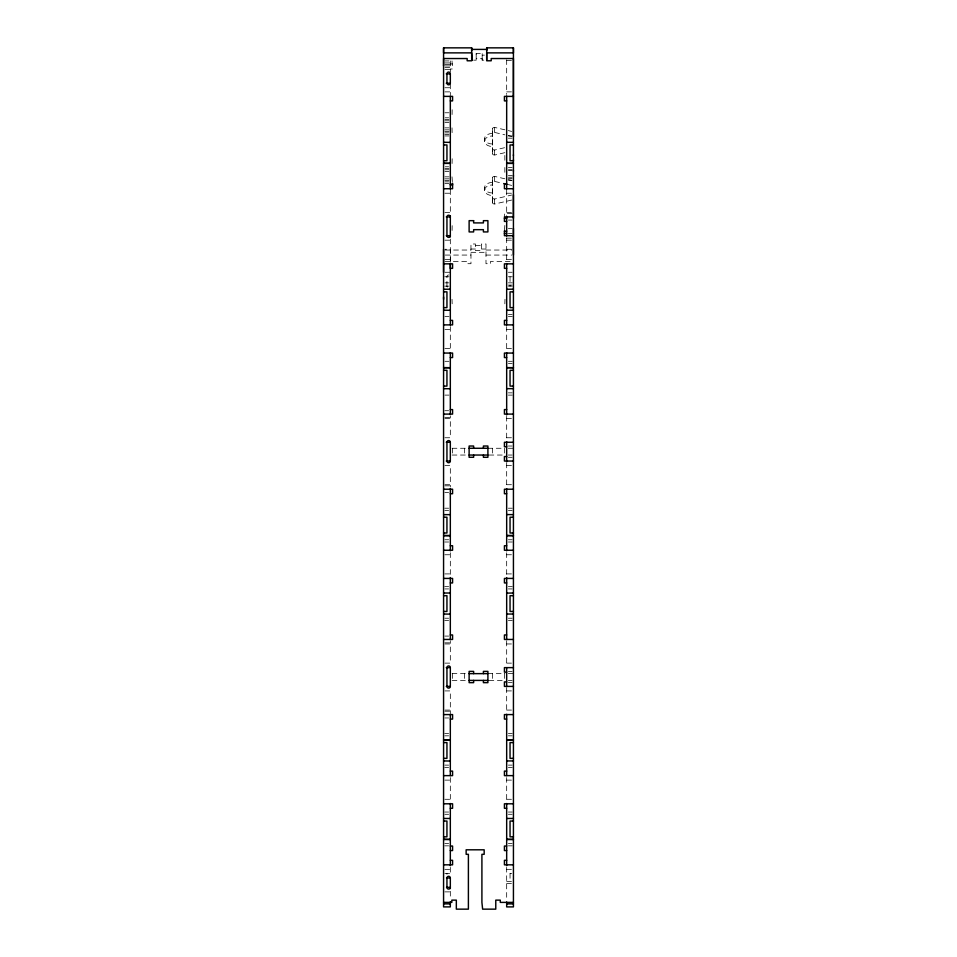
<?xml version="1.0" encoding="UTF-8"?>
<svg xmlns="http://www.w3.org/2000/svg" width="957" height="957" viewBox="0 0 957 957"><rect width="100%" height="100%" fill="white"/><g stroke="black" fill="none" stroke-linecap="round" stroke-linejoin="round"><path stroke-width="0.72" stroke-dasharray="4.79 3.59" d="M450.328 262.206L450.328 249.275L444.921 249.275M473.643 60.159L476.179 60.159L476.179 58.652L482.184 58.652L482.184 60.159L484.445 60.159M482.184 60.159L482.184 53.628L476.179 53.628L476.179 55.135L473.643 55.135M482.184 53.628L482.184 55.135L484.445 55.135M511.648 200.061L494.649 204.044A2.249 1.507 0 0 1 492.4 202.537L492.4 201.903M504.853 152.665L494.649 155.058A2.249 1.507 0 0 1 492.4 153.551L492.4 152.917M492.436 128.645L492.4 133.944A2.249 1.507 0 0 1 494.649 132.437L504.853 134.829M492.436 177.631L492.4 182.931A2.249 1.507 0 0 1 494.649 181.423L502.581 183.277M492.4 148.526A2.249 1.507 0 0 0 494.649 150.034L504.853 147.641M492.4 197.513A2.249 1.507 0 0 0 494.649 199.02L511.648 195.037M510.045 873.49L511.744 873.466M506.672 60.566L512.162 60.566M444.921 60.937L448.977 60.937M452.015 60.937L452.577 68.976L450.328 68.976M444.921 62.947L450.328 62.947M450.328 63.952L452.577 63.952M444.921 64.621L450.328 64.621M445.256 65.961L452.577 65.961M444.921 67.636L450.328 67.636M444.921 69.335L450.328 69.335M444.921 87.745L450.328 87.745M444.921 91.872L450.328 91.872M506.672 91.872L512.162 91.872M452.159 109.756L452.015 117.795M444.921 112.77L448.977 112.77M445.256 117.795L448.642 117.795M444.921 119.469L448.977 119.469M444.921 120.809L448.977 120.809M444.921 122.484L448.977 122.484M444.921 127.855L448.977 127.855M452.015 127.855L452.159 135.894M444.921 129.865L448.977 129.865M444.921 131.54L448.977 131.54M445.256 132.879L448.642 132.879M444.921 134.554L448.977 134.554M444.921 135.942L448.977 135.942M508.358 135.942L512.306 135.942M508.358 138.191L512.162 138.191M504.841 155.453L504.841 163.491M452.159 158.742L452.015 166.781M445.256 166.781L448.642 166.781M504.841 167.511L504.841 175.55M508.358 167.487L512.162 167.487M444.921 168.456L448.977 168.456M444.921 169.796L448.977 169.736M508.358 169.736L512.306 169.736M508.358 170.525L512.162 170.525M444.921 171.47L448.977 171.47M508.358 175.55L512.162 175.55M444.921 176.842L448.977 176.842M452.015 176.842L452.577 184.88M508.358 177.224L512.162 177.224M508.358 178.576L512.162 178.576M444.921 178.851L448.977 178.851M508.358 180.251L512.162 180.251M444.921 180.526L448.977 180.526M445.256 181.866L448.642 181.866M444.921 183.541L448.977 183.541M444.921 193.23L450.328 193.23M506.672 193.23L512.162 193.23M444.921 212.394L450.328 212.394M506.672 212.394L512.162 212.394M512.162 213.375L504.423 213.375L504.423 218.399M508.358 220.074L512.162 220.074M504.841 225.433L504.423 230.96M452.159 225.661L452.015 233.699M508.358 228.448L512.162 228.448M508.358 233.472L512.162 233.472M506.672 238.161L512.162 238.161M444.921 240.183L450.328 240.183M506.672 240.183L512.162 240.183M475.473 245.506L481.479 245.506M470.964 249.023L475.473 249.023M481.479 249.023L485.989 249.023M506.672 249.275L512.162 249.275M445.28 250.04L470.964 250.04M485.989 250.04L511.72 250.04M470.964 252.325L485.989 252.325M445.28 255.064L470.964 255.064M485.989 255.064L511.72 255.064M444.921 259.347L450.328 259.347M506.672 259.347L512.162 259.347M444.993 261.452L466.454 261.452L466.454 263.701L470.964 263.701L470.964 243.999L475.473 243.999L475.473 250.531L481.479 250.531L481.479 243.999L485.989 243.999L485.989 263.701L490.498 263.701L490.498 261.452L511.995 261.452M444.921 272.267L450.328 272.267M508.358 272.267L512.162 272.267M444.694 276.764L448.977 276.764M508.358 276.764L512.306 276.764M444.921 282.841L448.977 282.841M508.358 282.841L512.306 282.841M508.358 285.09L512.162 285.09M444.694 286.155L448.977 286.155M508.358 286.155L512.306 286.155M452.015 299.302L452.159 303.812M504.985 299.302L504.841 303.812M508.358 314.386L512.162 314.386M444.921 316.635L448.977 316.635M508.358 316.635L512.306 316.635M444.921 329.399L450.328 329.399M506.672 329.399L512.162 329.399M444.921 348.551L450.328 348.551M506.672 348.551L512.162 348.551M444.921 361.303L448.977 361.303M508.358 361.303L512.306 361.303M508.358 363.552L512.162 363.552M508.358 392.86L512.162 392.86M444.921 395.109L448.977 395.109M508.358 395.109L512.306 395.109M444.838 410.709L448.642 410.709M444.838 417.479L450.328 417.479M444.921 418.604L450.328 418.604M506.672 418.604L512.162 418.604M444.921 437.756L450.328 437.756L450.328 416.223M506.672 437.756L512.162 437.756M508.358 446.022L512.162 446.022M452.111 448.271L469.109 448.271M487.891 448.271L502.21 448.271M508.275 448.271L513.431 448.271M452.111 455.042L467.985 455.042M489.015 455.042L502.21 455.042M508.275 455.042L512.162 455.042M508.358 457.29L512.162 457.29M444.921 465.557L450.328 465.557L450.328 486.957M506.672 465.557L512.162 465.557M444.921 484.709L450.328 484.709M506.672 484.709L512.162 484.709M444.838 485.833L450.328 485.833M444.838 492.592L448.642 492.592M444.694 508.203L448.642 508.203M508.358 508.203L512.306 508.203M444.838 510.452L448.642 510.452M508.358 510.452L512.162 510.452M444.838 539.76L448.642 539.76M508.358 539.76L512.162 539.76M444.694 542.009L448.642 542.009M508.358 542.009L512.306 542.009M444.838 554.761L450.328 554.761M506.672 554.761L512.162 554.761M444.838 573.913L450.328 573.913M506.672 573.913L512.162 573.913M444.694 586.665L448.642 586.665M508.358 586.665L512.306 586.665M444.838 588.926L448.642 588.926M508.358 588.926L512.162 588.926M444.838 618.222L448.642 618.222M508.358 618.222L512.162 618.222M444.694 620.471L448.642 620.471M508.358 620.471L512.306 620.471M444.838 636.082L448.642 636.082M444.838 642.841L450.328 642.841M444.921 643.965L450.328 643.965M506.672 643.965L512.162 643.965M444.921 663.129L450.328 663.129L450.328 641.31M506.672 663.129L512.162 663.129M508.358 671.383L512.162 671.383M452.111 673.644L469.109 673.644M487.891 673.644L504.889 673.644M508.275 673.644L513.431 673.644M452.111 680.403L467.985 680.403M489.015 680.403L504.889 680.403M508.275 680.403L512.162 680.403M508.358 682.652L512.162 682.652M444.921 690.918L450.328 690.918L450.328 713.455M506.672 690.918L512.162 690.918M444.921 710.082L450.328 710.082M506.672 710.082L512.162 710.082M444.838 711.207L450.328 711.207M444.838 717.965L448.642 717.965M444.694 733.564L448.642 733.564M508.358 733.564L512.306 733.564M444.838 735.825L448.642 735.825M508.358 735.825L512.162 735.825M444.838 765.122L448.642 765.122M508.358 765.122L512.162 765.122M444.694 767.37L448.642 767.37M508.358 767.37L512.306 767.37M444.838 780.122L450.328 780.122M506.672 780.122L512.162 780.122M444.838 799.286L450.328 799.286M506.672 799.286L512.162 799.286M444.694 812.038L448.642 812.038M508.358 812.038L512.306 812.038M444.838 814.287L448.642 814.287M508.358 814.287L512.162 814.287M444.838 843.584L448.642 843.584M508.358 843.584L512.162 843.584M444.694 845.844L448.642 845.844M508.358 845.844L512.306 845.844M444.838 869.339L450.328 869.339M506.672 869.339L512.162 869.339M444.838 873.466L450.328 873.466M506.672 881.349L512.306 881.349M506.672 883.61L512.162 883.61M444.838 891.876L450.328 891.876M492.4 153.551L492.4 128.92A2.249 1.507 0 0 1 494.649 127.413L504.853 129.805M508.251 130.595L511.648 131.396M508.251 135.619L511.648 136.42M492.4 202.537L492.4 177.906A2.249 1.507 0 0 1 494.649 176.399L504.853 178.792M508.251 179.581L511.648 180.383M508.251 184.605L511.648 185.407M492.4 150.405L492.436 151.314L492.4 132.054M492.4 199.391L492.436 200.3L492.4 181.04M510.045 276.764L510.045 286.155M510.045 873.478L510.045 881.349M506.672 59.789L506.672 94.408M506.672 190.072L506.672 215.469M506.672 237.934L506.672 262.206M506.672 326.576L506.672 351.65M506.672 416.343L506.672 440.292M506.672 463.021L506.672 486.957M506.672 552.787L506.672 575.324M506.672 641.154L506.672 666.228M506.672 687.82L506.672 712.893M506.672 777.586L506.672 801.535M506.672 867.365L506.672 900.609M504.423 448.271L504.423 455.042M504.423 673.644L504.423 680.403M494.649 127.413L494.649 132.437M494.649 150.034L494.649 155.058M494.649 176.399L494.649 181.423M494.649 199.02L494.649 204.044M492.4 448.271L492.4 455.042M492.4 673.644L492.4 680.403M492.4 133.442A7.883 5.275 0 0 0 484.505 138.717L484.505 141.229A7.883 5.275 0 0 0 492.4 146.505M492.4 182.428A7.883 5.275 0 0 0 484.505 187.704L484.505 190.216A7.883 5.275 0 0 0 492.4 195.491M476.179 53.628L476.179 60.159M464.6 448.271L464.6 455.042M464.6 673.644L464.6 680.403M452.577 448.271L452.577 455.042M452.577 673.644L452.577 680.403M450.328 60.937L450.328 71.847M450.328 83.989L450.328 94.743M450.328 189.797L450.328 213.507M450.328 239.071L450.328 261.883M450.328 326.576L450.328 351.65M450.328 552.787L450.328 575.324M450.328 777.586L450.328 801.535M450.328 867.365L450.328 874.59M450.328 891.314L450.328 898.444M446.943 286.155L446.943 276.669A1.687 1.687 0 0 1 448.642 274.982M446.943 873.466L446.943 874.351M492.4 192.979A7.883 5.275 0 0 1 484.505 187.704M492.4 143.993A7.883 5.275 0 0 1 484.505 138.717M484.505 190.216A7.883 5.275 0 0 1 492.4 184.94M484.505 141.229A7.883 5.275 0 0 1 492.4 135.954M447.326 287.124A1.687 1.687 0 0 1 446.943 286.059"/><path stroke-width="1.44" d="M443.57 299.302L443.57 296.945M443.57 272.267L443.57 249.275M443.57 65.961L443.57 47.85L471.669 47.85L471.669 50.769M450.328 267.948L450.328 263.642L450.328 324.89M486.694 60.159L486.694 52.874L513.431 52.874L513.431 47.85L486.694 47.85L486.694 60.781L491.204 60.781L491.204 58.533L513.431 58.533L513.431 906.889L506.672 906.901L506.672 901.984M486.694 50.769L486.694 47.85M513.431 160.477L513.431 159.867M513.431 155.453L513.431 154.843M513.431 255.064L513.431 228.448M513.431 218.399L513.431 194.702M513.431 136.743L513.431 47.85M471.669 49.405L486.694 49.405M472.232 60.159L471.669 52.874L443.57 52.874L443.57 47.85M446.273 73.845L450.328 73.845M446.273 83.235L450.328 83.235L450.328 73.749A1.687 1.687 0 0 0 448.642 72.062A1.687 1.687 0 0 0 446.943 73.749L446.943 83.235M443.57 96.382L452.577 96.382L452.577 100.892L450.328 100.892M513.431 96.382L504.423 96.382L504.423 100.892L506.672 100.892M443.57 142.282L450.328 142.378M506.672 142.282L513.431 142.378M443.57 144.95L446.943 144.95L446.943 160.728L443.57 160.728M513.431 144.95L510.045 144.95L510.045 160.728L513.431 160.728M443.57 163.3L450.328 163.3M506.672 163.3L513.431 163.3M443.57 163.396L450.328 163.396M506.672 163.396L513.431 163.396M450.328 184.222L452.577 184.222M506.672 184.222L504.423 184.222L504.423 188.732L513.431 188.732M450.328 184.88L452.577 184.88M443.57 188.732L452.577 188.732L452.577 183.182M446.273 216.904L450.328 216.904A1.687 1.687 0 0 0 448.642 215.205A1.687 1.687 0 0 0 446.943 216.904L446.943 235.685A1.687 1.687 0 0 0 448.642 237.372A1.687 1.687 0 0 0 450.328 235.685L446.273 235.685M513.431 216.904L504.423 216.904L504.423 221.414L506.672 221.402M504.423 218.399L506.672 218.399M504.423 231.175L506.672 231.175M504.423 233.472L506.672 233.472M513.431 235.685L504.423 235.685L504.423 230.96M443.57 263.845L452.577 263.845L452.577 268.355L450.328 268.355M513.431 263.845L504.423 263.845L504.423 268.355L506.672 268.355M443.57 289.277L450.328 289.181M506.672 289.277L513.431 289.181M443.57 291.849L446.943 291.849L446.943 307.628L443.57 307.628M513.431 291.849L510.045 291.849L510.045 307.628L513.431 307.628M443.57 310.2L450.328 310.295M506.672 310.2L513.431 310.2M450.328 320.38L452.577 320.38L452.577 324.89L443.57 324.89M506.672 320.38L504.423 320.38L504.423 324.89L513.431 324.89M443.57 353.061L452.577 353.061L452.577 357.559L450.328 357.559M513.431 353.061L504.423 353.061L504.423 357.559L506.672 357.559M443.57 370.323L446.943 370.323L446.943 386.09L443.57 386.09M513.431 370.323L510.045 370.323L510.045 386.09L513.431 386.09M443.57 388.662L450.328 388.757M506.672 388.662L513.431 388.662M450.328 409.584L452.577 409.584L452.577 414.094L443.57 414.094M506.672 409.584L504.423 409.584L504.423 414.094L513.431 414.094M446.273 442.266L450.328 442.266L450.328 461.047A1.687 1.687 0 0 1 448.642 462.733A1.687 1.687 0 0 1 446.943 461.047L446.943 442.266A1.687 1.687 0 0 1 448.642 440.579A1.687 1.687 0 0 1 450.328 442.266M513.431 442.266L504.423 442.266L504.423 446.775L506.672 446.775M469.109 448.271L487.891 448.271M469.109 455.042L487.891 455.042M506.672 456.537L504.423 456.537L504.423 461.047L513.431 461.047M446.273 461.047L450.328 461.047M443.57 489.218L452.577 489.218L452.577 493.728L450.328 493.728M513.431 489.218L504.423 489.218L504.423 493.728L506.672 493.728M443.57 514.639L450.328 514.639M506.672 514.555L513.431 514.639M443.57 517.223L446.943 517.223L446.943 532.989L443.57 532.989M513.431 517.223L510.045 517.223L510.045 532.989L513.431 532.989M450.328 545.741L452.577 545.741L452.577 550.251L443.57 550.251M506.672 545.741L504.423 545.741L504.423 550.251L513.431 550.251M443.57 578.423L452.577 578.423L452.577 582.933L450.328 582.933M513.431 578.423L504.423 578.423L504.423 582.933L506.672 582.933M443.57 593.017L450.328 593.017M506.672 593.113L513.431 593.017M443.57 595.685L446.943 595.685L446.943 611.463L443.57 611.463M513.431 595.685L510.045 595.685L510.045 611.463L513.431 611.463M443.57 614.035L450.328 614.131M506.672 614.035L513.431 614.035M450.328 634.958L452.577 634.958L452.577 639.455L443.57 639.455M506.672 634.958L504.423 634.958L504.423 639.455L513.431 639.455M446.273 667.627L450.328 667.627L450.328 686.408A1.687 1.687 0 0 1 448.642 688.107A1.687 1.687 0 0 1 446.943 686.408L446.943 667.627A1.687 1.687 0 0 1 448.642 665.94A1.687 1.687 0 0 1 450.328 667.627M513.431 667.627L504.423 667.627L504.423 672.137L506.672 672.137M469.109 673.644L487.891 673.644M469.109 680.403L487.891 680.403M506.672 681.91L504.423 681.91L504.423 686.408L513.431 686.408M446.273 686.408L450.328 686.408M443.57 714.58L452.577 714.58L452.577 719.09L450.328 719.09M513.431 714.58L504.423 714.58L504.423 719.09L506.672 719.09M443.57 739.917L450.328 739.917M506.672 739.917L513.431 739.917M443.57 740.012L450.328 740.012M506.672 740.012L513.431 740.012M443.57 742.584L446.943 742.584L446.943 758.363L443.57 758.363M513.431 742.584L510.045 742.584L510.045 758.363L513.431 758.363M443.57 760.935L450.328 761.03M506.672 760.935L513.431 760.935M450.328 771.115L452.577 771.115L452.577 775.625L443.57 775.625M506.672 771.115L504.423 771.115L504.423 775.625L513.431 775.625M443.57 803.796L452.577 803.796L452.577 808.294L450.328 808.294M513.431 803.796L504.423 803.796L504.423 808.294L506.672 808.294M443.57 818.474L450.328 818.474M506.672 818.474L513.431 818.474M443.57 821.046L446.943 821.046L446.943 836.825L443.57 836.825M513.431 821.046L510.045 821.046L510.045 836.825L513.431 836.825M450.328 846.048L452.577 846.048L452.577 850.558L450.328 850.558M506.672 846.048L504.423 846.048L504.423 850.558L506.672 850.558M450.328 860.319L452.577 860.319L452.577 864.829L443.57 864.829M506.672 860.319L504.423 860.319L504.423 864.829L513.431 864.829M446.524 877.976L450.328 877.976L450.328 888.491M446.524 887.366L450.328 887.366M443.57 902.391L451.836 902.391L451.836 900.13L456.333 900.13L456.333 909.15L468.392 909.15L468.392 854.314L466.143 854.314L466.143 849.804L484.17 849.804L484.17 854.314L481.909 854.314L481.909 902.391L482.627 909.15L495.774 909.15L495.774 900.13L500.284 900.13L500.284 902.391L513.431 902.391M443.57 903.887L450.328 903.887M506.672 903.887L513.431 903.887M503.717 183.541L507.114 184.342M513.431 170.525L513.431 171.171M513.431 175.55L513.431 176.196M506.672 96.107L506.672 189.007M506.672 216.737L506.672 235.96M506.672 263.57L506.672 324.89M506.672 352.774L506.672 414.943M506.672 441.703L506.672 461.896M506.672 488.656L506.672 550.813M506.672 577.573L506.672 639.743M506.672 667.627L506.672 686.695M506.672 714.305L506.672 775.625M506.672 803.509L506.672 865.678M483.405 448.271L483.405 446.022L487.903 446.022L487.903 457.29L483.405 457.29L483.405 455.042M483.405 673.644L483.405 671.383L487.903 671.383L487.903 682.652L483.405 682.652L483.405 680.403M473.631 448.271L473.631 446.022L469.121 446.022L469.121 457.29L473.631 457.29L473.631 455.042M473.631 673.644L473.631 671.383L469.121 671.383L469.121 682.652L473.631 682.652L473.631 680.403M471.669 47.85L471.669 60.781L467.16 60.781L467.16 58.533L443.57 58.533L443.57 906.889L450.328 906.901L450.328 901.733M450.328 96.107L450.328 189.007M450.328 215.768L450.328 236.81M450.328 352.774L450.328 414.704M450.328 488.596L450.328 550.813M450.328 577.573L450.328 639.766M450.328 714.281L450.328 775.625M450.328 803.509L450.328 865.678M450.328 877.976A1.687 1.687 0 0 0 448.642 876.289A1.687 1.687 0 0 0 446.943 877.976L446.943 887.641A1.268 1.268 0 0 0 447.23 888.443L447.72 888.838A1.998 1.998 0 0 0 449.551 888.826L449.946 888.551A1.292 1.292 0 0 0 450.328 887.641M450.328 83.139A1.687 1.687 0 0 1 448.642 84.826A1.687 1.687 0 0 1 446.943 83.139M473.631 220.66L469.121 220.66L469.121 231.929L473.631 231.929L473.631 229.668L483.405 229.668L483.405 231.929L487.903 231.929L487.903 220.66L483.405 220.66L483.405 222.909L473.631 222.909L473.631 220.66M450.328 367.655L443.57 367.655L450.328 367.751M513.431 367.655L506.672 367.655L513.431 367.751M450.328 535.561L443.57 535.561L450.328 535.657M513.431 535.561L506.672 535.561L513.431 535.657M450.328 839.397L443.57 839.397L450.328 839.492M513.431 839.397L506.672 839.397L513.431 839.492"/></g></svg>
